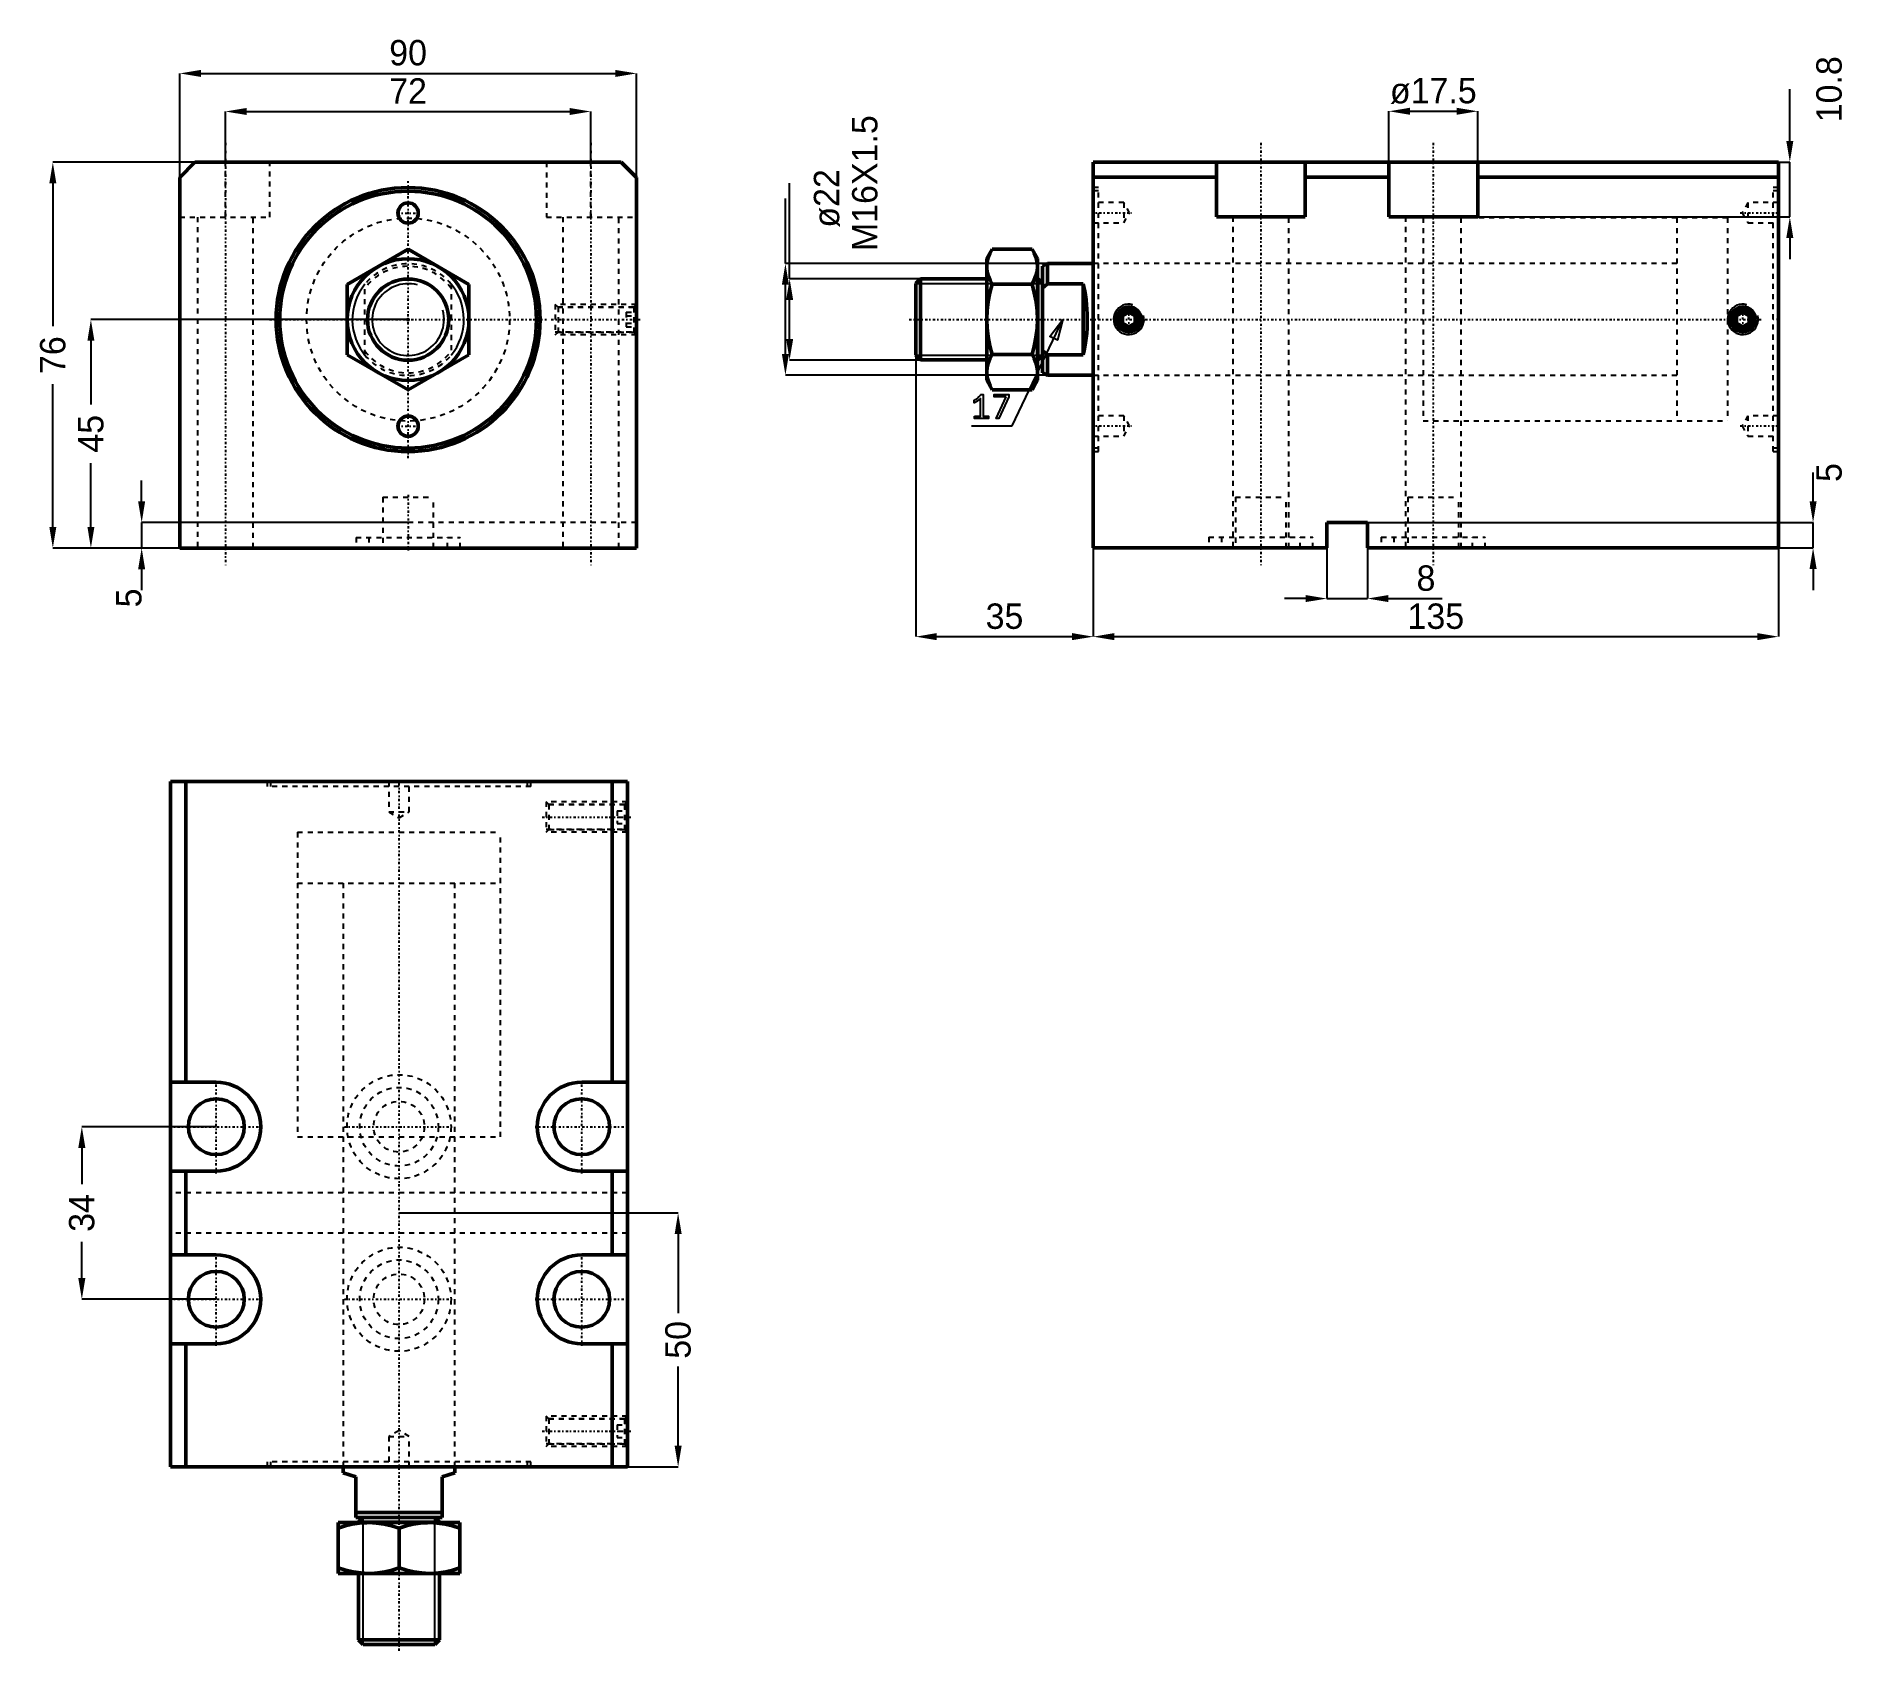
# Model space of a CAD drawing. Header units: millimetres. Extents: x -73 to 283, y -262 to 56.
import ezdxf

# ---------------------------------------------------------------- set-up
doc = ezdxf.new("R2010")
doc.units = ezdxf.units.MM
doc.linetypes.add('Center', pattern=[1.5, 0.45, -0.5, 0.05, -0.5])
doc.linetypes.add('Dashed', pattern=[2, 1, -1])
for name, color, linetype, lineweight in [('2d ConnectionPoints', 7, 'Continuous', 50), ('AM_0', 7, 'Continuous', 50), ('AM_5', 3, 'Continuous', 25), ('AM_7', 7, 'Center', 25), ('AM_9', 6, 'Dashed', 25)]:
    doc.layers.add(name, color=color, linetype=linetype, lineweight=lineweight)
doc.dimstyles.new('ISO-25', dxfattribs={"dimtxt": 2.5, "dimasz": 2.5, "dimexe": 1.25, "dimexo": 0.625, "dimtad": 1, "dimtxsty": 'Standard', "dimcen": 2.5, "dimadec": 0, "dimazin": 0, "dimtfac": 1, "dimtmove": 0, "dimatfit": 3, "dimfxl": 0, "dimarcsym": 0})

# ---------------------------------------------------------------- blocks, each defined once
blk = doc.blocks.new('1_JECX_MF_EXLA_40_50_0_rod__0_in_JECX_MF_160_EXLA_40_50_0__0')
at = {"layer": 'AM_0'}
for p, q in [((-12, 6.93), (0, 13.86)), ((0, 13.86), (12, 6.93)), ((-12, -6.93), (-12, 6.93)), ((12, 6.93), (12, -6.93)), ((0, -13.86), (-12, -6.93)), ((12, -6.93), (0, -13.86))]:
    blk.add_line(p, q, dxfattribs=at)
for radius in [12, 8]:
    blk.add_circle((0, 0), radius, dxfattribs=at)
at = {"layer": 'AM_5'}
blk.add_arc((0, 0), 7.08, 75, 15, dxfattribs=at)
at = {"layer": 'AM_9'}
for p, q in [((-8.5, -6.98), (-8.5, 6.98)), ((8.5, 6.98), (8.5, -6.98))]:
    blk.add_line(p, q, dxfattribs=at)
for points in [[(-8.5, 6.98), (-9.08, 6.21), (-9.58, 5.4), (-10.02, 4.54), (-10.38, 3.65), (-10.65, 2.74), (-10.85, 1.8), (-10.97, 0.84), (-11, -0.12), (-10.95, -1.07), (-10.81, -2.02), (-10.59, -2.96), (-10.3, -3.87), (-9.92, -4.75), (-9.47, -5.6), (-8.94, -6.4), (-8.5, -6.98)], [(8.5, -6.98), (9.08, -6.21), (9.58, -5.4), (10.02, -4.54), (10.38, -3.65), (10.65, -2.74), (10.85, -1.8), (10.97, -0.84), (11, 0.12), (10.95, 1.07), (10.81, 2.02), (10.59, 2.96), (10.3, 3.87), (9.92, 4.75), (9.47, 5.6), (8.94, 6.4), (8.5, 6.98)]]:
    blk.add_lwpolyline(points, dxfattribs=at)
for radius, start, end in [(11, 39.4006, 140.5994), (10.5, 35.9506, 144.0494), (10.5, 215.9506, 324.0494), (11, 219.4006, 320.5994)]:
    blk.add_arc((0, 0), radius, start, end, dxfattribs=at)
blk = doc.blocks.new('2_JECX_MF_EXLA_40_50_0_body__0_in_JECX_MF_160_EXLA_40_50_0__0')
at = {"layer": 'AM_0'}
for p, q in [((-42, 31), (-45, 28)), ((42, 31), (-42, 31)), ((45, 28), (42, 31)), ((-45, 28), (-45, -45)), ((45, -45), (45, 28)), ((-45, -45), (45, -45))]:
    blk.add_line(p, q, dxfattribs=at)
for centre, radius in [((0, 0), 26), ((0, 0), 25.3), ((0, 21), 2), ((0, -21), 2)]:
    blk.add_circle(centre, radius, dxfattribs=at)
at = {"layer": 'AM_5', "linetype": 'Dashed'}
for p, q in [((45, 3), (29, 3)), ((45, -3), (29, -3))]:
    blk.add_line(p, q, dxfattribs=at)
at = {"layer": 'AM_7'}
for p, q in [((-36, 34.8), (-36, -48.8)), ((36, 34.8), (36, -48.8)), ((0, -27.3), (0, 27.3)), ((-2.1, 21), (2.1, 21)), ((-27.3, 0), (27.3, 0)), ((28.2, 0), (45.8, 0)), ((-2.1, -21), (2.1, -21)), ((0, -34.5), (0, -45.5))]:
    blk.add_line(p, q, dxfattribs=at)
at = {"layer": 'AM_9'}
for p, q in [((-36, 20.2), (-36, 31)), ((-27.25, 20.2), (-27.25, 31)), ((27.25, 31), (27.25, 20.2)), ((36, 20.2), (36, 31)), ((-45, 20.2), (-27.25, 20.2)), ((-41.5, 20.2), (-41.5, -45)), ((-30.5, -45), (-30.5, 20.2)), ((27.25, 20.2), (45, 20.2)), ((30.5, 20.2), (30.5, -45)), ((41.5, -45), (41.5, 20.2)), ((29.54, 2.46), (29, 3)), ((29, 3), (29, -3)), ((44.5, 2.4), (29, 2.4)), ((44.46, 2.46), (29.54, 2.46)), ((29.54, 2.46), (29.54, -2.46)), ((43, 1.44), (45, 1.44)), ((43, 1.44), (43, -1.44)), ((43, 0.72), (45, 0.72)), ((45, 3), (44.46, 2.46)), ((44.46, 2.46), (44.46, -2.46)), ((45, 1.9), (44.5, 2.4)), ((44.5, 2.4), (44.5, -2.4)), ((29, -2.4), (44.5, -2.4)), ((29, -3), (29.54, -2.46)), ((29.54, -2.46), (44.46, -2.46)), ((43, -0.72), (45, -0.72)), ((43, -1.44), (45, -1.44)), ((44.46, -2.46), (45, -3)), ((44.5, -2.4), (45, -1.9)), ((-5, -35), (5, -35)), ((-5, -35), (-5, -45)), ((5, -45), (5, -35)), ((45, -40), (-45, -40)), ((-10.25, -42.9), (10.25, -42.9)), ((-10.25, -42.9), (-10.25, -45)), ((-7.75, -42.9), (-7.75, -45)), ((7.75, -45), (7.75, -42.9)), ((10.25, -45), (10.25, -42.9))]:
    blk.add_line(p, q, dxfattribs=at)
blk.add_circle((0, 0), 20, dxfattribs=at)
blk = doc.blocks.new('*D3')
at = {"layer": 'AM_5', "color": 0, "lineweight": -2}
for p, q in [((-45, 28), (-45, 48.5)), ((-40.83, 48.5), (40.83, 48.5)), ((45, 28), (45, 48.5))]:
    blk.add_line(p, q, dxfattribs=at)
at = {"layer": 'AM_5', "color": 0}
for points in [[(-40.83, 49.19), (-40.83, 47.81), (-45, 48.5)], [(40.83, 47.81), (40.83, 49.19), (45, 48.5)]]:
    blk.add_solid(points, dxfattribs=at)
at = {"layer": 'Defpoints', "color": 0}
for p in [(45, 48.5), (-45, 28), (45, 28)]:
    blk.add_point(p, dxfattribs=at)
at = {"layer": 'AM_5', "color": 0, "insert": (0, 52.55), "char_height": 5, "attachment_point": 5}
blk.add_mtext('90', dxfattribs=at)
blk = doc.blocks.new('*D4')
at = {"layer": 'AM_5', "color": 0, "lineweight": -2}
for p, q in [((-36, 31), (-36, 41)), ((-31.83, 41), (31.83, 41)), ((36, 31), (36, 41))]:
    blk.add_line(p, q, dxfattribs=at)
at = {"layer": 'AM_5', "color": 0}
for points in [[(-31.83, 41.69), (-31.83, 40.31), (-36, 41)], [(31.83, 40.31), (31.83, 41.69), (36, 41)]]:
    blk.add_solid(points, dxfattribs=at)
at = {"layer": 'Defpoints', "color": 0}
for p in [(36, 41), (-36, 31), (36, 31)]:
    blk.add_point(p, dxfattribs=at)
at = {"layer": 'AM_5', "color": 0, "insert": (0, 45.05), "char_height": 5, "attachment_point": 5}
blk.add_mtext('72', dxfattribs=at)
blk = doc.blocks.new('*D5')
at = {"layer": 'AM_5', "color": 0, "lineweight": -2}
for p, q in [((-42, 31), (-70, 31)), ((-70, 26.83), (-70, -1.31)), ((-70, -40.83), (-70, -12.69)), ((-45, -45), (-70, -45))]:
    blk.add_line(p, q, dxfattribs=at)
at = {"layer": 'AM_5', "color": 0}
for points in [[(-69.31, 26.83), (-70.69, 26.83), (-70, 31)], [(-70.69, -40.83), (-69.31, -40.83), (-70, -45)]]:
    blk.add_solid(points, dxfattribs=at)
at = {"layer": 'Defpoints', "color": 0}
for p in [(-42, 31), (-70, -45), (-45, -45)]:
    blk.add_point(p, dxfattribs=at)
at = {"layer": 'AM_5', "color": 0, "insert": (-70, -7), "char_height": 5, "attachment_point": 5, "rotation": 90}
blk.add_mtext('76', dxfattribs=at)
blk = doc.blocks.new('*D6')
at = {"layer": 'AM_5', "color": 0, "lineweight": -2}
for p, q in [((0, 0), (-62.5, 0)), ((-62.5, -4.17), (-62.5, -16.75)), ((-62.5, -40.83), (-62.5, -28.25)), ((-45, -45), (-62.5, -45))]:
    blk.add_line(p, q, dxfattribs=at)
at = {"layer": 'AM_5', "color": 0}
for points in [[(-61.81, -4.17), (-63.19, -4.17), (-62.5, 0)], [(-63.19, -40.83), (-61.81, -40.83), (-62.5, -45)]]:
    blk.add_solid(points, dxfattribs=at)
at = {"layer": 'Defpoints', "color": 0}
for p in [(0, 0), (-62.5, -45), (-45, -45)]:
    blk.add_point(p, dxfattribs=at)
at = {"layer": 'AM_5', "color": 0, "insert": (-62.5, -22.5), "char_height": 5, "attachment_point": 5, "rotation": 90}
blk.add_mtext('45', dxfattribs=at)
blk = doc.blocks.new('*D7')
at = {"layer": 'AM_5', "color": 0, "lineweight": -2}
for p, q in [((-52.5, -35.83), (-52.5, -31.67)), ((0, -40), (-52.5, -40)), ((-52.5, -40), (-52.5, -45)), ((-45, -45), (-52.5, -45)), ((-52.5, -49.17), (-52.5, -53.33))]:
    blk.add_line(p, q, dxfattribs=at)
at = {"layer": 'AM_5', "color": 0}
for points in [[(-53.19, -35.83), (-51.81, -35.83), (-52.5, -40)], [(-51.81, -49.17), (-53.19, -49.17), (-52.5, -45)]]:
    blk.add_solid(points, dxfattribs=at)
at = {"layer": 'Defpoints', "color": 0}
for p in [(0, -40), (-52.5, -45), (-45, -45)]:
    blk.add_point(p, dxfattribs=at)
at = {"layer": 'AM_5', "color": 0, "insert": (-55, -54.83), "char_height": 5, "attachment_point": 5, "rotation": 90}
blk.add_mtext('5', dxfattribs=at)
blk = doc.blocks.new('1_JECX_MF_EXLA_40_50_0_rod__0_in_JECX_MF_160_EXLA_40_50_0__4')
at = {"layer": 'AM_0'}
for p, q in [((-11, 0), (-11, -1.19)), ((11, -1.19), (11, 0)), ((-8.5, -2), (-11, -1.19)), ((-8.5, -10), (-8.5, -2)), ((11, -1.19), (8.5, -2)), ((8.5, -2), (8.5, -10)), ((-8.5, -9), (8.5, -9)), ((-8.5, -10), (8.5, -10)), ((-7.08, -10), (-8, -10.92)), ((8, -10.92), (7.08, -10)), ((-12, -11), (12, -11)), ((-12, -21), (-12, -11)), ((-8, -10.92), (8, -10.92)), ((-8, -10.92), (-8, -11)), ((0, -19.93), (0, -12.07)), ((8, -11), (8, -10.92)), ((12, -11), (12, -21)), ((-12, -21), (12, -21)), ((-8, -21), (-8, -34.08)), ((8, -34.08), (8, -21)), ((-8, -34.08), (-7.08, -35)), ((-8, -34.08), (8, -34.08)), ((-7.08, -35), (7.08, -35)), ((7.08, -35), (8, -34.08))]:
    blk.add_line(p, q, dxfattribs=at)
for points in [[(-6, -11), (-6.43, -11.01), (-7.83, -11.11), (-9.22, -11.32), (-10.62, -11.65), (-12, -12.07)], [(0, -12.07), (-1.46, -11.63), (-2.94, -11.29), (-4.46, -11.08), (-6, -11)], [(6, -11), (5.57, -11.01), (4.17, -11.11), (2.78, -11.32), (1.38, -11.65), (0, -12.07)], [(12, -12.07), (10.54, -11.63), (9.06, -11.29), (7.54, -11.08), (6, -11)], [(-12, -19.93), (-10.54, -20.37), (-9.06, -20.71), (-7.54, -20.92), (-6, -21)], [(-6, -21), (-5.57, -20.99), (-4.17, -20.89), (-2.78, -20.68), (-1.38, -20.35), (0, -19.93)], [(0, -19.93), (1.46, -20.37), (2.94, -20.71), (4.46, -20.92), (6, -21)], [(6, -21), (6.43, -20.99), (7.83, -20.89), (9.22, -20.68), (10.62, -20.35), (12, -19.93)]]:
    blk.add_lwpolyline(points, dxfattribs=at)
at = {"layer": 'AM_5'}
for p, q in [((-7.08, -35), (-7.08, -10)), ((7.08, -35), (7.08, -10))]:
    blk.add_line(p, q, dxfattribs=at)
at = {"layer": 'AM_7'}
blk.add_line((0, -36.25), (0, 135.36), dxfattribs=at)
at = {"layer": 'AM_9'}
for p, q in [((-20, 125), (20, 125)), ((-20, 125), (-20, 115)), ((20, 115), (20, 125)), ((-20, 115), (20, 115)), ((-11, 115), (-11, 0)), ((11, 0), (11, 115))]:
    blk.add_line(p, q, dxfattribs=at)
blk = doc.blocks.new('2_JECX_MF_EXLA_40_50_0_body__0_in_JECX_MF_160_EXLA_40_50_0__4')
at = {"layer": 'AM_0'}
for p, q in [((45, 135), (-45, 135)), ((-45, 135), (-45, 0)), ((-42, 135), (-42, 75.75)), ((42, 135), (42, 75.75)), ((45, 135), (45, 0)), ((-36, 75.75), (-45, 75.75)), ((45, 75.75), (36, 75.75)), ((-45, 58.25), (-36, 58.25)), ((-42, 58.25), (-42, 41.75)), ((36, 58.25), (45, 58.25)), ((42, 58.25), (42, 41.75)), ((-36, 41.75), (-45, 41.75)), ((45, 41.75), (36, 41.75)), ((-45, 24.25), (-36, 24.25)), ((-42, 24.25), (-42, 0)), ((36, 24.25), (45, 24.25)), ((42, 24.25), (42, 0)), ((45, 0), (-45, 0))]:
    blk.add_line(p, q, dxfattribs=at)
for centre in [(-36, 67), (36, 67), (-36, 33), (36, 33)]:
    blk.add_circle(centre, 5.5, dxfattribs=at)
for centre, start, end in [((-36, 67), 270, 90), ((36, 67), 90, 270), ((-36, 33), 270, 90), ((36, 33), 90, 270)]:
    blk.add_arc(centre, 8.75, start, end, dxfattribs=at)
at = {"layer": 'AM_5', "linetype": 'Dashed'}
for p, q in [((45, 131), (29, 131)), ((45, 125), (29, 125)), ((45, 10), (29, 10)), ((45, 4), (29, 4))]:
    blk.add_line(p, q, dxfattribs=at)
at = {"layer": 'AM_7'}
for p, q in [((28.2, 128), (45.8, 128)), ((-36, 57.8125), (-36, 76.1875)), ((36, 57.8125), (36, 76.1875)), ((-45.1875, 67), (-26.8125, 67)), ((-10.7625, 67), (10.7625, 67)), ((26.8125, 67), (45.1875, 67)), ((-36, 23.8125), (-36, 42.1875)), ((36, 23.8125), (36, 42.1875)), ((-45.1875, 33), (-26.8125, 33)), ((-10.7625, 33), (10.7625, 33)), ((26.8125, 33), (45.1875, 33)), ((28.2, 7), (45.8, 7))]:
    blk.add_line(p, q, dxfattribs=at)
at = {"layer": 'AM_9'}
for p, q in [((-26, 135), (-26, 134)), ((26, 134), (-26, 134)), ((-25.3, 135), (-25.3, 134)), ((-2, 135), (-2, 129)), ((2, 129), (2, 135)), ((25.3, 134), (25.3, 135)), ((26, 134), (26, 135)), ((-2, 129), (2, 129)), ((-2, 129), (0, 127.8453)), ((0, 127.8453), (2, 129)), ((29, 131), (29, 125)), ((29.5415, 130.4585), (29, 131)), ((44.5, 130.4), (29, 130.4)), ((44.4585, 130.4585), (29.5415, 130.4585)), ((29.5415, 130.4585), (29.5415, 125.5415)), ((43, 129.25), (45, 129.25)), ((43, 129.25), (43, 126.75)), ((45, 131), (44.4585, 130.4585)), ((44.4585, 130.4585), (44.4585, 125.5415)), ((44.5, 130.4), (44.5, 125.6)), ((45, 129.9), (44.5, 130.4)), ((-20, 125), (20, 125)), ((-20, 125), (-20, 65)), ((20, 65), (20, 125)), ((29, 125.6), (44.5, 125.6)), ((29, 125), (29.5415, 125.5415)), ((29.5415, 125.5415), (44.4585, 125.5415)), ((43, 128), (45, 128)), ((43, 126.75), (45, 126.75)), ((44.4585, 125.5415), (45, 125)), ((44.5, 125.6), (45, 126.1)), ((-20, 65), (20, 65)), ((-11, 65), (-11, 0)), ((11, 0), (11, 65)), ((45, 54), (-45, 54)), ((45, 46), (-45, 46)), ((0, 7.1547), (-2, 6)), ((2, 6), (0, 7.1547)), ((29, 10), (29, 4)), ((29.5415, 9.4585), (29, 10)), ((44.5, 9.4), (29, 9.4)), ((44.4585, 9.4585), (29.5415, 9.4585)), ((29.5415, 9.4585), (29.5415, 4.5415)), ((43, 8.25), (45, 8.25)), ((43, 8.25), (43, 5.75)), ((45, 10), (44.4585, 9.4585)), ((44.4585, 9.4585), (44.4585, 4.5415)), ((45, 8.9), (44.5, 9.4)), ((44.5, 9.4), (44.5, 4.6)), ((-2, 6), (-2, 0)), ((-2, 6), (2, 6)), ((2, 0), (2, 6)), ((29, 4.6), (44.5, 4.6)), ((29, 4), (29.5415, 4.5415)), ((29.5415, 4.5415), (44.4585, 4.5415)), ((43, 7), (45, 7)), ((43, 5.75), (45, 5.75)), ((44.4585, 4.5415), (45, 4)), ((44.5, 4.6), (45, 5.1)), ((26, 1), (-26, 1)), ((-26, 1), (-26, 0)), ((-25.3, 1), (-25.3, 0)), ((25.3, 0), (25.3, 1)), ((26, 0), (26, 1))]:
    blk.add_line(p, q, dxfattribs=at)
for centre, radius in [((0, 67), 10.25), ((0, 67), 7.75), ((0, 67), 5), ((0, 33), 10.25), ((0, 33), 7.75), ((0, 33), 5)]:
    blk.add_circle(centre, radius, dxfattribs=at)
blk = doc.blocks.new('*D13')
at = {"layer": 'AM_5', "color": 0, "lineweight": -2}
for p, q in [((-1.79, -176), (53.21, -176)), ((53.21, -180.17), (53.21, -195.75)), ((53.21, -221.84), (53.21, -206.25)), ((43.21, -226), (53.21, -226))]:
    blk.add_line(p, q, dxfattribs=at)
at = {"layer": 'AM_5', "color": 0}
for points in [[(52.52, -180.17), (53.91, -180.17), (53.21, -176)], [(52.52, -221.84), (53.91, -221.84), (53.21, -226)]]:
    blk.add_solid(points, dxfattribs=at)
at = {"layer": 'Defpoints', "color": 0}
for p in [(-1.79, -176), (53.21, -176), (43.21, -226)]:
    blk.add_point(p, dxfattribs=at)
at = {"layer": 'AM_5', "color": 0, "insert": (53.21, -201), "char_height": 5, "attachment_point": 5, "rotation": 90}
blk.add_mtext('50', dxfattribs=at)
blk = doc.blocks.new('*D14')
at = {"layer": 'AM_5', "color": 0, "lineweight": -2}
for p, q in [((-37.79, -159), (-64.29, -159)), ((-64.29, -163.17), (-64.29, -170.34)), ((-64.29, -188.84), (-64.29, -181.67)), ((-37.79, -193), (-64.29, -193))]:
    blk.add_line(p, q, dxfattribs=at)
at = {"layer": 'AM_5', "color": 0}
for points in [[(-64.98, -163.17), (-63.59, -163.17), (-64.29, -159)], [(-64.98, -188.84), (-63.59, -188.84), (-64.29, -193)]]:
    blk.add_solid(points, dxfattribs=at)
at = {"layer": 'Defpoints', "color": 0}
for p in [(-64.29, -159), (-37.79, -159), (-37.79, -193)]:
    blk.add_point(p, dxfattribs=at)
at = {"layer": 'AM_5', "color": 0, "insert": (-64.29, -176), "char_height": 5, "attachment_point": 5, "rotation": 90}
blk.add_mtext('34', dxfattribs=at)
blk = doc.blocks.new('1_JECX_MF_EXLA_40_50_0_rod__0_in_JECX_MF_160_EXLA_40_50_0__2')
at = {"layer": 'AM_0'}
for p, q in [((-19.93, 13.86), (-21, 12)), ((-21, 12), (-21, -12)), ((-19.93, 13.86), (-12.07, 13.86)), ((-11, 12), (-12.07, 13.86)), ((-11, 12), (-11, -12)), ((-9, 11), (-10, 10.5)), ((0, 11), (-9, 11)), ((-9, 11), (-9, 6.98)), ((-34.08, 8), (-35, 7.08)), ((-34.08, 8), (-34.08, -8)), ((-21, 8), (-34.08, 8)), ((-10.92, 8), (-11, 8)), ((-10, 7.08), (-10.92, 8)), ((-10.92, 8), (-10.92, -8)), ((-10, 10.5), (-10, -10.5)), ((-35, 7.08), (-35, -7.08)), ((-19.93, 6.93), (-12.07, 6.93)), ((-9, 6.98), (-10, 6.16)), ((-2, 6.98), (-9, 6.98)), ((-2, 6.98), (-2, -6.98)), ((-35, -7.08), (-34.08, -8)), ((-19.93, -6.93), (-12.07, -6.93)), ((-10.92, -8), (-10, -7.08)), ((-10, -6.16), (-9, -6.98)), ((-9, -6.98), (-2, -6.98)), ((-9, -6.98), (-9, -11)), ((-34.08, -8), (-21, -8)), ((-11, -8), (-10.92, -8)), ((-10, -10.5), (-9, -11)), ((-21, -12), (-19.93, -13.86)), ((-19.93, -13.86), (-12.07, -13.86)), ((-12.07, -13.86), (-11, -12)), ((-9, -11), (0, -11))]:
    blk.add_line(p, q, dxfattribs=at)
for points in [[(-19.93, 13.86), (-20.37, 13.01), (-20.71, 12.16), (-20.92, 11.28), (-21, 10.39)], [(-11, 10.39), (-11.01, 10.64), (-11.11, 11.45), (-11.32, 12.25), (-11.65, 13.06), (-12.07, 13.86)], [(-21, 10.39), (-20.99, 10.15), (-20.89, 9.34), (-20.68, 8.53), (-20.35, 7.73), (-19.93, 6.93)], [(-12.07, 6.93), (-11.63, 7.77), (-11.29, 8.63), (-11.08, 9.51), (-11, 10.39)], [(-19.93, 6.93), (-20.37, 5.25), (-20.7, 3.54), (-20.92, 1.79), (-21, 0.02), (-21, 0)], [(-11, 0), (-11.07, 1.74), (-11.28, 3.46), (-11.62, 5.21), (-12.07, 6.93)], [(-2, -6.98), (-1.81, -6.21), (-1.65, -5.4), (-1.51, -4.54), (-1.39, -3.65), (-1.3, -2.74), (-1.24, -1.8), (-1.2, -0.84), (-1.19, 0.12), (-1.2, 1.07), (-1.25, 2.02), (-1.32, 2.96), (-1.42, 3.87), (-1.54, 4.75), (-1.69, 5.6), (-1.86, 6.4), (-2, 6.98)], [(-21, 0), (-20.93, -1.74), (-20.72, -3.46), (-20.38, -5.21), (-19.93, -6.93)], [(-12.07, -6.93), (-11.63, -5.25), (-11.3, -3.54), (-11.08, -1.79), (-11, -0.02), (-11, 0)], [(-19.93, -6.93), (-20.37, -7.77), (-20.71, -8.63), (-20.92, -9.51), (-21, -10.39)], [(-11, -10.39), (-11.01, -10.15), (-11.11, -9.34), (-11.32, -8.53), (-11.65, -7.73), (-12.07, -6.93)], [(-21, -10.39), (-20.99, -10.64), (-20.89, -11.45), (-20.68, -12.25), (-20.35, -13.06), (-19.93, -13.86)], [(-12.07, -13.86), (-11.63, -13.01), (-11.29, -12.16), (-11.08, -11.28), (-11, -10.39)]]:
    blk.add_lwpolyline(points, dxfattribs=at)
at = {"layer": 'AM_5'}
for p, q in [((-35, 7.08), (-10, 7.08)), ((-35, -7.08), (-10, -7.08))]:
    blk.add_line(p, q, dxfattribs=at)
at = {"layer": 'AM_7'}
blk.add_line((-36.25, 0), (131.75, 0), dxfattribs=at)
at = {"layer": 'AM_9'}
for p, q in [((125, 20), (115, 20)), ((115, 20), (115, -20)), ((125, 20), (125, -20)), ((115, 11), (0, 11)), ((0, -11), (115, -11)), ((115, -20), (125, -20))]:
    blk.add_line(p, q, dxfattribs=at)
blk = doc.blocks.new('2_JECX_MF_EXLA_40_50_0_body__0_in_JECX_MF_160_EXLA_40_50_0__2')
at = {"layer": 'AM_0'}
for p, q in [((0, -45), (0, 31)), ((135, 31), (0, 31)), ((24.25, 31), (24.25, 20.2)), ((41.75, 20.2), (41.75, 31)), ((58.25, 31), (58.25, 20.2)), ((75.75, 20.2), (75.75, 31)), ((135, -45), (135, 31)), ((24.25, 28), (0, 28)), ((58.25, 28), (41.75, 28)), ((135, 28), (75.75, 28)), ((24.25, 20.2), (41.75, 20.2)), ((58.25, 20.2), (75.75, 20.2)), ((7, 1.44), (5.75, 0.72)), ((5.75, 0.72), (5.75, -0.72)), ((8.25, 0.72), (7, 1.44)), ((8.25, -0.72), (8.25, 0.72)), ((128, 1.44), (126.75, 0.72)), ((126.75, 0.72), (126.75, -0.72)), ((129.25, 0.72), (128, 1.44)), ((129.25, -0.72), (129.25, 0.72)), ((5.75, -0.72), (7, -1.44)), ((7, -1.44), (8.25, -0.72)), ((126.75, -0.72), (128, -1.44)), ((128, -1.44), (129.25, -0.72)), ((54, -40), (46, -40)), ((46, -40), (46, -45)), ((54, -45), (54, -40)), ((46, -45), (0, -45)), ((135, -45), (54, -45))]:
    blk.add_line(p, q, dxfattribs=at)
for centre, radius in [((7, 0), 2.46), ((7, 0), 2.4), ((7, 0), 1.9), ((128, 0), 2.46), ((128, 0), 2.4), ((128, 0), 1.9)]:
    blk.add_circle(centre, radius, dxfattribs=at)
at = {"layer": 'AM_5'}
for centre in [(7, 0), (128, 0)]:
    blk.add_arc(centre, 3, 75, 15, dxfattribs=at)
at = {"layer": 'AM_7'}
for p, q in [((33, 34.8), (33, -48.8)), ((67, 34.8), (67, -48.8)), ((-0.36, 21), (7.51, 21)), ((127.49, 21), (135.36, 21)), ((7, -3.15), (7, 3.15)), ((128, -3.15), (128, 3.15)), ((135.05, 0), (133.95, 0)), ((-0.36, -21), (7.51, -21)), ((127.49, -21), (135.36, -21))]:
    blk.add_line(p, q, dxfattribs=at)
at = {"layer": 'AM_9'}
for p, q in [((1, 26), (0, 26)), ((1, 25.3), (0, 25.3)), ((1, -26), (1, 26)), ((134, -26), (134, 26)), ((135, 26), (134, 26)), ((135, 25.3), (134, 25.3)), ((6, 23), (0, 23)), ((7.15, 21), (6, 23)), ((6, 23), (6, 19)), ((129, 23), (127.85, 21)), ((135, 23), (129, 23)), ((129, 23), (129, 19)), ((0, 19), (6, 19)), ((6, 19), (7.15, 21)), ((27.5, 20.2), (27.5, -45)), ((38.5, -45), (38.5, 20.2)), ((61.5, 20.2), (61.5, -45)), ((125, 20), (65, 20)), ((65, 20), (65, -20)), ((72.5, -45), (72.5, 20.2)), ((125, 20), (125, -20)), ((127.85, 21), (129, 19)), ((129, 19), (135, 19)), ((65, 11), (0, 11)), ((0, -11), (65, -11)), ((6, -19), (0, -19)), ((7.15, -21), (6, -19)), ((6, -19), (6, -23)), ((6, -23), (7.15, -21)), ((65, -20), (125, -20)), ((129, -19), (127.85, -21)), ((127.85, -21), (129, -23)), ((135, -19), (129, -19)), ((129, -19), (129, -23)), ((0, -23), (6, -23)), ((129, -23), (135, -23)), ((0, -25.3), (1, -25.3)), ((0, -26), (1, -26)), ((134, -25.3), (135, -25.3)), ((134, -26), (135, -26)), ((28, -35), (38, -35)), ((28, -35), (28, -45)), ((38, -45), (38, -35)), ((62, -35), (72, -35)), ((62, -35), (62, -45)), ((72, -45), (72, -35)), ((22.75, -42.9), (43.25, -42.9)), ((22.75, -42.9), (22.75, -45)), ((25.25, -42.9), (25.25, -45)), ((40.75, -45), (40.75, -42.9)), ((43.25, -45), (43.25, -42.9)), ((56.75, -42.9), (77.25, -42.9)), ((56.75, -42.9), (56.75, -45)), ((59.25, -42.9), (59.25, -45)), ((74.75, -45), (74.75, -42.9)), ((77.25, -45), (77.25, -42.9))]:
    blk.add_line(p, q, dxfattribs=at)
blk = doc.blocks.new('*D26')
at = {"layer": 'AM_5', "color": 0, "lineweight": -2}
for p, q in [((193.27, 31.04), (193.27, 41.04)), ((197.43, 41.04), (206.6, 41.04)), ((210.77, 31.04), (210.77, 41.04))]:
    blk.add_line(p, q, dxfattribs=at)
at = {"layer": 'AM_5', "color": 0}
for points in [[(197.43, 41.74), (197.43, 40.35), (193.27, 41.04)], [(206.6, 41.74), (206.6, 40.35), (210.77, 41.04)]]:
    blk.add_solid(points, dxfattribs=at)
at = {"layer": 'Defpoints', "color": 0}
for p in [(210.77, 41.04), (193.27, 31.04), (210.77, 31.04)]:
    blk.add_point(p, dxfattribs=at)
at = {"layer": 'AM_5', "color": 0, "insert": (202.02, 45.04), "char_height": 5, "attachment_point": 5}
blk.add_mtext('ø17.5', dxfattribs=at)
blk = doc.blocks.new('*D27')
at = {"layer": 'AM_5', "color": 0, "lineweight": -2}
for p, q in [((272.27, 35.21), (272.27, 45.38)), ((210.77, 31.04), (272.27, 31.04)), ((272.27, 20.24), (272.27, 31.04)), ((210.77, 20.24), (272.27, 20.24)), ((272.27, 16.08), (272.27, 11.91))]:
    blk.add_line(p, q, dxfattribs=at)
at = {"layer": 'AM_5', "color": 0}
for points in [[(271.57, 35.21), (272.96, 35.21), (272.27, 31.04)], [(271.57, 16.08), (272.96, 16.08), (272.27, 20.24)]]:
    blk.add_solid(points, dxfattribs=at)
at = {"layer": 'Defpoints', "color": 0}
for p in [(210.77, 31.04), (272.27, 31.04), (210.77, 20.24)]:
    blk.add_point(p, dxfattribs=at)
at = {"layer": 'AM_5', "color": 0, "insert": (280.02, 45.38), "char_height": 5, "attachment_point": 5, "rotation": 90}
blk.add_mtext('10.8', dxfattribs=at)
blk = doc.blocks.new('*D28')
at = {"layer": 'AM_5', "color": 0, "lineweight": -2}
for p, q in [((135.02, -44.96), (135.02, -62.46)), ((270.02, -44.96), (270.02, -62.46)), ((139.18, -62.46), (265.85, -62.46))]:
    blk.add_line(p, q, dxfattribs=at)
at = {"layer": 'AM_5', "color": 0}
for points in [[(139.18, -61.76), (139.18, -63.15), (135.02, -62.46)], [(265.85, -61.76), (265.85, -63.15), (270.02, -62.46)]]:
    blk.add_solid(points, dxfattribs=at)
at = {"layer": 'Defpoints', "color": 0}
for p in [(135.02, -44.96), (270.02, -44.96), (270.02, -62.46)]:
    blk.add_point(p, dxfattribs=at)
at = {"layer": 'AM_5', "color": 0, "insert": (202.52, -58.46), "char_height": 5, "attachment_point": 5}
blk.add_mtext('135', dxfattribs=at)
blk = doc.blocks.new('*D29')
at = {"layer": 'AM_5', "color": 0, "lineweight": -2}
for p, q in [((100.02, 0.04), (100.02, -62.46)), ((135.02, -44.96), (135.02, -62.46)), ((104.18, -62.46), (130.85, -62.46))]:
    blk.add_line(p, q, dxfattribs=at)
at = {"layer": 'AM_5', "color": 0}
for points in [[(104.18, -61.76), (104.18, -63.15), (100.02, -62.46)], [(130.85, -61.76), (130.85, -63.15), (135.02, -62.46)]]:
    blk.add_solid(points, dxfattribs=at)
at = {"layer": 'Defpoints', "color": 0}
for p in [(100.02, 0.04), (135.02, -44.96), (135.02, -62.46)]:
    blk.add_point(p, dxfattribs=at)
at = {"layer": 'AM_5', "color": 0, "insert": (117.52, -58.46), "char_height": 5, "attachment_point": 5}
blk.add_mtext('35', dxfattribs=at)
blk = doc.blocks.new('*D30')
at = {"layer": 'AM_5', "color": 0, "lineweight": -2}
for p, q in [((74.35, 11.04), (74.35, 23.88)), ((126.02, 11.04), (74.35, 11.04)), ((74.35, -6.79), (74.35, 6.88)), ((126.02, -10.96), (74.35, -10.96))]:
    blk.add_line(p, q, dxfattribs=at)
at = {"layer": 'AM_5', "color": 0}
for points in [[(73.66, 6.88), (75.05, 6.88), (74.35, 11.04)], [(73.66, -6.79), (75.05, -6.79), (74.35, -10.96)]]:
    blk.add_solid(points, dxfattribs=at)
at = {"layer": 'Defpoints', "color": 0}
for p in [(74.35, 11.04), (126.02, 11.04), (126.02, -10.96)]:
    blk.add_point(p, dxfattribs=at)
at = {"layer": 'AM_5', "color": 0, "insert": (82.52, 23.88), "char_height": 5, "attachment_point": 5, "rotation": 90}
blk.add_mtext('ø22', dxfattribs=at)
blk = doc.blocks.new('*D31')
at = {"layer": 'AM_5', "color": 0, "lineweight": -2}
for p, q in [((75.18, 8.04), (75.18, 26.88)), ((100.94, 8.04), (75.18, 8.04)), ((75.18, -3.79), (75.18, 3.88)), ((101.02, -7.96), (75.18, -7.96))]:
    blk.add_line(p, q, dxfattribs=at)
at = {"layer": 'AM_5', "color": 0}
for points in [[(74.49, 3.88), (75.88, 3.88), (75.18, 8.04)], [(74.49, -3.79), (75.88, -3.79), (75.18, -7.96)]]:
    blk.add_solid(points, dxfattribs=at)
at = {"layer": 'Defpoints', "color": 0}
for p in [(75.18, 8.04), (100.94, 8.04), (101.02, -7.96)]:
    blk.add_point(p, dxfattribs=at)
at = {"layer": 'AM_5', "color": 0, "insert": (90.02, 26.88), "char_height": 5, "attachment_point": 5, "rotation": 90}
blk.add_mtext('M16X1.5', dxfattribs=at)
blk = doc.blocks.new('*D32')
at = {"layer": 'AM_5', "color": 0, "lineweight": -2}
for p, q in [((181.02, -39.96), (181.02, -54.96)), ((189.02, -44.96), (189.02, -54.96)), ((176.85, -54.96), (172.68, -54.96)), ((181.02, -54.96), (189.02, -54.96)), ((193.18, -54.96), (203.74, -54.96))]:
    blk.add_line(p, q, dxfattribs=at)
at = {"layer": 'AM_5', "color": 0}
for points in [[(176.85, -54.26), (176.85, -55.65), (181.02, -54.96)], [(193.18, -54.26), (193.18, -55.65), (189.02, -54.96)]]:
    blk.add_solid(points, dxfattribs=at)
at = {"layer": 'Defpoints', "color": 0}
for p in [(181.02, -39.96), (189.02, -44.96), (189.02, -54.96)]:
    blk.add_point(p, dxfattribs=at)
at = {"layer": 'AM_5', "color": 0, "insert": (200.57, -50.96), "char_height": 5, "attachment_point": 5}
blk.add_mtext('8', dxfattribs=at)
blk = doc.blocks.new('*D33')
at = {"layer": 'AM_5', "color": 0, "lineweight": -2}
for p, q in [((276.85, -35.79), (276.85, -30.12)), ((181.02, -39.96), (276.85, -39.96)), ((276.85, -44.96), (276.85, -39.96)), ((189.02, -44.96), (276.85, -44.96)), ((276.85, -49.12), (276.85, -53.29))]:
    blk.add_line(p, q, dxfattribs=at)
at = {"layer": 'AM_5', "color": 0}
for points in [[(276.16, -35.79), (277.55, -35.79), (276.85, -39.96)], [(276.16, -49.12), (277.55, -49.12), (276.85, -44.96)]]:
    blk.add_solid(points, dxfattribs=at)
at = {"layer": 'Defpoints', "color": 0}
for p in [(181.02, -39.96), (189.02, -44.96), (276.85, -44.96)]:
    blk.add_point(p, dxfattribs=at)
at = {"layer": 'AM_5', "color": 0, "insert": (280.02, -30.12), "char_height": 5, "attachment_point": 5, "rotation": 90}
blk.add_mtext('5', dxfattribs=at)

msp = doc.modelspace()

# ---------------------------------------------------------------- linework, layer by layer
at = {"layer": '2d ConnectionPoints'}
for p in [(0, 0), (135.018, 0.045), (-1.786, -226.002)]:
    msp.add_point(p, dxfattribs=at)
at = {"layer": 'AM_5'}
for p, q in [((119.018, -20.955), (129.018, 0.045)), ((111.018, -20.955), (119.018, -20.955))]:
    msp.add_line(p, q, dxfattribs=at)
for points in [[(129.018, 0.045), (127.979, -4.075), (126.474, -3.359), (129.018, 0.045)], [(111.626, -19.039), (112.822, -19.039), (112.822, -15.523), (112.822, -15.523), (112.757, -15.588), (112.649, -15.689), (112.649, -15.689), (112.525, -15.794), (112.435, -15.867), (112.435, -15.867), (112.341, -15.94), (112.199, -16.043), (112.199, -16.043), (112.056, -16.139), (111.961, -16.199), (111.961, -16.199), (111.867, -16.253), (111.737, -16.319), (111.737, -16.319), (111.619, -16.366), (111.548, -16.387), (111.548, -15.893), (111.548, -15.893), (111.637, -15.851), (111.777, -15.771), (111.777, -15.771), (111.924, -15.671), (112.027, -15.593), (112.027, -15.593), (112.131, -15.509), (112.281, -15.379), (112.281, -15.379), (112.426, -15.245), (112.52, -15.152), (112.52, -15.152), (112.608, -15.061), (112.727, -14.933), (112.727, -14.933), (112.828, -14.815), (112.887, -14.743), (113.303, -14.743), (113.303, -19.039), (114.388, -19.039), (114.388, -19.455), (111.626, -19.455), (111.626, -19.039)], [(117.82, -15.198), (115.512, -15.198), (115.512, -14.743), (118.359, -14.743), (118.359, -15.198), (116.422, -19.455), (115.889, -19.455), (117.82, -15.198)]]:
    msp.add_lwpolyline(points, dxfattribs=at)

# ---------------------------------------------------------------- block references
for name, p in [('2_JECX_MF_EXLA_40_50_0_body__0_in_JECX_MF_160_EXLA_40_50_0__0', (0, 0)), ('2_JECX_MF_EXLA_40_50_0_body__0_in_JECX_MF_160_EXLA_40_50_0__2', (135.018, 0.045)), ('1_JECX_MF_EXLA_40_50_0_rod__0_in_JECX_MF_160_EXLA_40_50_0__2', (135.018, 0.045)), ('1_JECX_MF_EXLA_40_50_0_rod__0_in_JECX_MF_160_EXLA_40_50_0__0', (0, 0)), ('2_JECX_MF_EXLA_40_50_0_body__0_in_JECX_MF_160_EXLA_40_50_0__4', (-1.786, -226.002)), ('1_JECX_MF_EXLA_40_50_0_rod__0_in_JECX_MF_160_EXLA_40_50_0__4', (-1.786, -226.002))]:
    msp.add_blockref(name, p)

# ---------------------------------------------------------------- dimensions: what is measured, and where the dimension line sits
for base, p1, p2, text, picture, middle in [((45, 48.5), (-45, 28), (45, 28), '90', '*D3', (0, 48.5)), ((36, 41), (-36, 31), (36, 31), '72', '*D4', (0, 41)), ((210.768, 41.045), (193.268, 31.045), (210.768, 31.045), 'ø17.5', '*D26', (202.018, 41.045)), ((135.018, -62.455), (100.018, 0.045), (135.018, -44.955), '35', '*D29', (117.518, -62.455)), ((189.018, -54.955), (181.018, -39.955), (189.018, -44.955), '8', '*D32', (200.573, -54.955)), ((270.018, -62.455), (135.018, -44.955), (270.018, -44.955), '135', '*D28', (202.518, -62.455))]:
    dim = msp.add_linear_dim(base=base, p1=p1, p2=p2, text=text, dimstyle='ISO-25', override={"dimtxt": 5, "dimasz": 4.166667, "dimexe": 0, "dimexo": 0, "dimgap": 1.5}, dxfattribs=at)
    dim.commit()
    dim.dimension.update_dxf_attribs({"geometry": picture, "text_midpoint": middle, "dimtype": 160})
for base, p1, p2, text, picture, middle in [((272.268, 31.045), (210.768, 20.245), (210.768, 31.045), '10.8', '*D27', (280.018, 45.378)), ((75.185, 8.045), (101.018, -7.955), (100.938, 8.045), 'M16X1.5', '*D31', (90.018, 26.878)), ((-70, -45), (-42, 31), (-45, -45), '76', '*D5', (-70, -7)), ((74.351, 11.045), (126.018, -10.955), (126.018, 11.045), 'ø22', '*D30', (82.518, 23.878)), ((-62.5, -45), (0, 0), (-45, -45), '45', '*D6', (-62.5, -22.5)), ((276.851, -44.955), (181.018, -39.955), (189.018, -44.955), '5', '*D33', (280.018, -30.122)), ((-52.5, -45), (0, -40), (-45, -45), '5', '*D7', (-55, -54.833)), ((-64.286, -159.002), (-37.786, -193.002), (-37.786, -159.002), '34', '*D14', (-64.286, -176.002)), ((53.214, -176.002), (43.214, -226.002), (-1.786, -176.002), '50', '*D13', (53.214, -201.002))]:
    dim = msp.add_linear_dim(base=base, p1=p1, p2=p2, angle=90, text=text, dimstyle='ISO-25', override={"dimtxt": 5, "dimasz": 4.166667, "dimexe": 0, "dimexo": 0, "dimgap": 1.5}, dxfattribs=at)
    dim.commit()
    dim.dimension.update_dxf_attribs({"geometry": picture, "text_midpoint": middle, "dimtype": 160, "text_rotation": 90})

doc.saveas('drawing.dxf')
